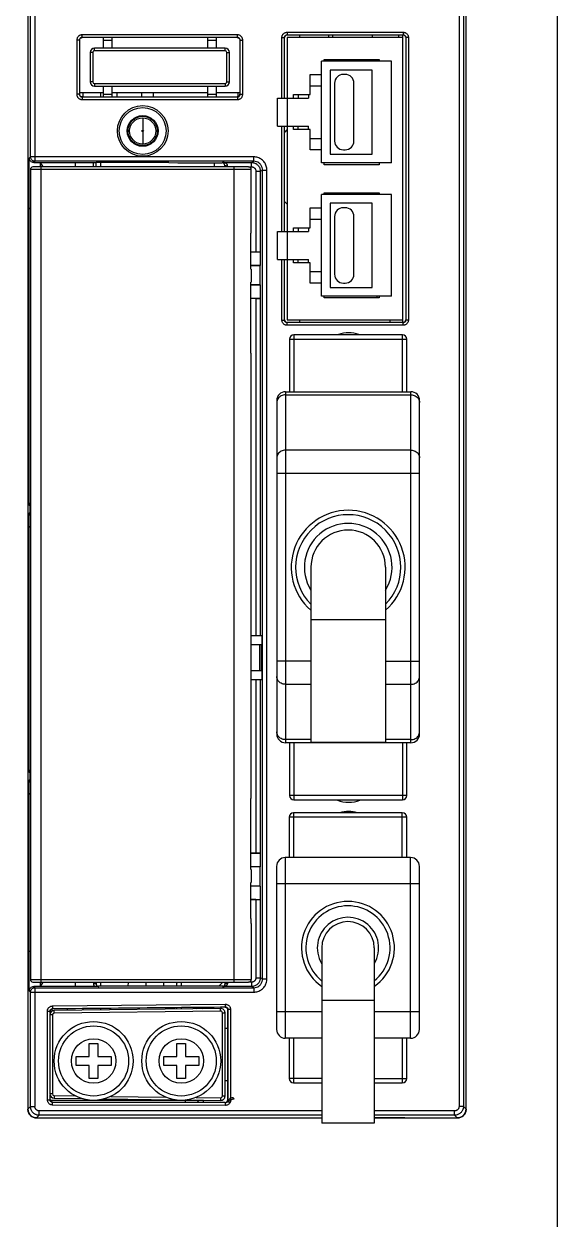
# Model space of a CAD drawing. Header units: millimetres. Extents: x -300 to 4128, y -106 to 2458.
# Drawn here: x 3400.3 to 3461.1, y 1554.5 to 1690.8 of the extents above; entities that cross this region are included whole.
import ezdxf

# ---------------------------------------------------------------- set-up
doc = ezdxf.new("R2010")
doc.units = ezdxf.units.MM

msp = doc.modelspace()

# ---------------------------------------------------------------- linework, layer by layer
at = {"color": 7, "linetype": 'Continuous'}
for p, q in [((3400.743, 1725.922), (3400.743, 1567.027)), ((3450.743, 1567.027), (3450.743, 1725.922)), ((3400.781, 1684.527), (3400.781, 1693.527)), ((3401.048, 1675.667), (3401.048, 1692.304)), ((3401.548, 1692.787), (3401.548, 1675.167)), ((3449.937, 1692.787), (3449.937, 1567.332)), ((3450.437, 1692.304), (3450.437, 1567.332)), ((3424.658, 1689.593), (3406.927, 1689.593)), ((3406.927, 1689.293), (3406.927, 1689.593)), ((3424.658, 1689.293), (3424.658, 1689.593)), ((3430.326, 1689.894), (3430.326, 1689.594)), ((3430.326, 1689.894), (3443.559, 1689.894)), ((3430.326, 1689.594), (3443.559, 1689.594)), ((3431.743, 1689.594), (3431.743, 1689.277)), ((3435.043, 1689.594), (3435.043, 1689.277)), ((3435.543, 1689.277), (3435.543, 1689.594)), ((3440.043, 1689.594), (3440.043, 1689.277)), ((3443.043, 1689.594), (3443.043, 1689.277)), ((3443.543, 1656.777), (3443.543, 1689.594)), ((3443.559, 1689.894), (3443.559, 1689.594)), ((3406.327, 1688.993), (3406.327, 1682.811)), ((3406.627, 1688.993), (3406.327, 1688.993)), ((3406.627, 1688.993), (3406.627, 1682.811)), ((3406.627, 1688.993), (3406.643, 1688.977)), ((3424.658, 1689.293), (3406.927, 1689.293)), ((3406.927, 1689.293), (3406.942, 1689.277)), ((3423.243, 1688.077), (3408.343, 1688.077)), ((3408.343, 1687.777), (3408.343, 1688.077)), ((3409.343, 1689.277), (3409.343, 1688.077)), ((3409.343, 1688.977), (3410.343, 1688.977)), ((3410.343, 1689.277), (3410.343, 1688.077)), ((3421.243, 1689.277), (3421.243, 1688.077)), ((3421.243, 1688.977), (3422.243, 1688.977)), ((3422.243, 1689.277), (3422.243, 1688.077)), ((3423.243, 1687.777), (3423.243, 1688.077)), ((3424.643, 1689.277), (3424.658, 1689.293)), ((3424.943, 1688.977), (3424.958, 1688.993)), ((3424.958, 1682.811), (3424.958, 1688.993)), ((3424.958, 1688.993), (3425.258, 1688.993)), ((3425.258, 1682.811), (3425.258, 1688.993)), ((3429.726, 1682.377), (3429.726, 1689.294)), ((3429.726, 1689.294), (3430.026, 1689.294)), ((3430.026, 1682.377), (3430.026, 1689.294)), ((3430.343, 1689.277), (3430.343, 1682.377)), ((3443.543, 1689.277), (3430.343, 1689.277)), ((3443.859, 1689.294), (3443.859, 1657.06)), ((3444.159, 1689.294), (3443.859, 1689.294)), ((3444.159, 1689.294), (3444.159, 1657.06)), ((3408.143, 1687.577), (3407.843, 1687.577)), ((3407.843, 1687.577), (3407.843, 1684.227)), ((3408.143, 1687.577), (3408.143, 1684.227)), ((3423.243, 1687.777), (3408.343, 1687.777)), ((3423.443, 1687.577), (3423.743, 1687.577)), ((3423.443, 1684.227), (3423.443, 1687.577)), ((3423.743, 1684.227), (3423.743, 1687.577)), ((3434.543, 1686.577), (3434.543, 1686.777)), ((3434.543, 1686.777), (3440.843, 1686.777)), ((3440.543, 1686.777), (3440.543, 1686.577)), ((3440.843, 1686.777), (3440.843, 1686.577)), ((3442.243, 1686.577), (3434.243, 1686.577)), ((3434.243, 1674.977), (3434.243, 1686.577)), ((3440.043, 1685.577), (3435.243, 1685.577)), ((3435.243, 1685.577), (3435.243, 1675.977)), ((3440.043, 1675.977), (3440.043, 1685.577)), ((3442.243, 1674.977), (3442.243, 1686.577)), ((3400.743, 1684.527), (3400.781, 1684.527)), ((3408.143, 1684.227), (3407.843, 1684.227)), ((3408.343, 1684.027), (3423.243, 1684.027)), ((3408.343, 1684.027), (3408.343, 1683.727)), ((3423.243, 1684.027), (3423.243, 1683.727)), ((3423.443, 1684.227), (3423.743, 1684.227)), ((3432.943, 1685.077), (3434.243, 1685.077)), ((3432.943, 1682.777), (3432.943, 1685.077)), ((3435.743, 1684.077), (3435.743, 1677.477)), ((3436.943, 1685.077), (3436.743, 1685.077)), ((3437.943, 1677.477), (3437.943, 1684.077)), ((3406.627, 1682.811), (3406.327, 1682.811)), ((3406.627, 1682.811), (3406.643, 1682.827)), ((3406.643, 1683.027), (3409.343, 1683.027)), ((3407.043, 1682.527), (3407.043, 1683.027)), ((3408.343, 1683.727), (3423.243, 1683.727)), ((3409.043, 1683.027), (3409.043, 1682.527)), ((3409.343, 1683.727), (3409.343, 1682.527)), ((3409.343, 1682.827), (3410.343, 1682.827)), ((3410.343, 1683.727), (3410.343, 1682.527)), ((3410.343, 1683.027), (3421.243, 1683.027)), ((3410.943, 1682.527), (3410.943, 1683.027)), ((3413.743, 1682.527), (3413.743, 1683.027)), ((3415.043, 1683.027), (3415.043, 1682.527)), ((3421.243, 1683.727), (3421.243, 1682.527)), ((3421.243, 1682.827), (3422.243, 1682.827)), ((3422.243, 1683.727), (3422.243, 1682.527)), ((3422.243, 1683.027), (3424.943, 1683.027)), ((3424.743, 1682.527), (3424.743, 1683.027)), ((3424.958, 1682.811), (3424.943, 1682.827)), ((3424.958, 1682.811), (3425.258, 1682.811)), ((3431.043, 1682.777), (3432.943, 1682.777)), ((3431.043, 1682.377), (3431.043, 1682.777)), ((3431.572, 1682.777), (3431.572, 1682.377)), ((3432.772, 1682.777), (3432.772, 1682.377)), ((3432.943, 1683.777), (3434.243, 1683.777)), ((3406.927, 1682.511), (3406.942, 1682.527)), ((3406.927, 1682.511), (3424.658, 1682.511)), ((3406.927, 1682.511), (3406.927, 1682.211)), ((3406.927, 1682.211), (3424.658, 1682.211)), ((3424.658, 1682.511), (3424.643, 1682.527)), ((3424.658, 1682.511), (3424.658, 1682.211)), ((3429.243, 1682.377), (3432.772, 1682.377)), ((3429.243, 1679.177), (3429.243, 1682.377)), ((3430.366, 1679.177), (3430.366, 1682.377)), ((3413.843, 1680.127), (3413.843, 1678.727)), ((3413.843, 1678.527), (3413.843, 1677.127)), ((3429.243, 1679.177), (3432.772, 1679.177)), ((3429.726, 1667.177), (3429.726, 1679.177)), ((3430.026, 1667.177), (3430.026, 1679.177)), ((3430.343, 1679.177), (3430.343, 1667.177)), ((3431.043, 1678.777), (3431.043, 1679.177)), ((3432.943, 1678.777), (3431.043, 1678.777)), ((3431.572, 1678.777), (3431.572, 1679.177)), ((3432.772, 1678.777), (3432.772, 1679.177)), ((3432.943, 1676.477), (3432.943, 1678.777)), ((3432.943, 1677.777), (3434.243, 1677.777)), ((3434.243, 1676.477), (3432.943, 1676.477)), ((3435.243, 1675.977), (3440.043, 1675.977)), ((3436.743, 1676.477), (3436.943, 1676.477)), ((3401.048, 1675.667), (3400.908, 1675.527)), ((3400.908, 1669.693), (3400.908, 1675.527)), ((3426.522, 1675.667), (3401.048, 1675.667)), ((3425.928, 1674.527), (3401.328, 1674.527)), ((3401.548, 1675.167), (3401.408, 1675.027)), ((3401.408, 1675.027), (3408.237, 1675.027)), ((3426.522, 1675.167), (3401.548, 1675.167)), ((3402.143, 1675.027), (3402.143, 1674.527)), ((3402.143, 1675.027), (3402.455, 1674.527)), ((3402.228, 1674.527), (3402.228, 1581.527)), ((3406.143, 1675.027), (3406.143, 1674.527)), ((3408.237, 1674.527), (3408.237, 1675.027)), ((3416.843, 1675.023), (3408.52, 1675.023)), ((3408.539, 1675.023), (3408.537, 1675.022)), ((3408.537, 1674.527), (3408.537, 1675.022)), ((3409.043, 1675.023), (3409.043, 1674.527)), ((3416.843, 1675.023), (3417.843, 1674.989)), ((3417.843, 1674.989), (3422.904, 1674.989)), ((3422.043, 1674.527), (3422.043, 1674.989)), ((3422.904, 1674.989), (3422.951, 1675.036)), ((3422.951, 1675.036), (3426.261, 1675.036)), ((3423.204, 1674.689), (3423.238, 1674.722)), ((3423.204, 1674.527), (3423.204, 1674.689)), ((3424.228, 1674.527), (3424.228, 1581.527)), ((3425.928, 1674.536), (3426.26, 1674.536)), ((3426.26, 1674.536), (3426.26, 1675.036)), ((3426.261, 1675.036), (3426.522, 1675.167)), ((3426.522, 1675.167), (3426.522, 1675.667)), ((3442.243, 1674.977), (3434.243, 1674.977)), ((3434.543, 1674.777), (3434.543, 1674.977)), ((3440.843, 1674.777), (3434.543, 1674.777)), ((3440.843, 1674.977), (3440.843, 1674.777)), ((3401.028, 1674.227), (3401.028, 1581.827)), ((3426.228, 1674.227), (3401.028, 1674.227)), ((3426.228, 1667.547), (3426.228, 1674.227)), ((3426.76, 1674.036), (3427.259, 1674.036)), ((3426.76, 1674.036), (3426.76, 1664.819)), ((3427.259, 1674.036), (3427.522, 1674.167)), ((3427.259, 1674.036), (3427.259, 1664.811)), ((3427.522, 1581.887), (3427.522, 1674.167)), ((3427.522, 1674.167), (3428.022, 1674.167)), ((3428.022, 1581.887), (3428.022, 1674.167)), ((3434.243, 1659.777), (3434.243, 1671.377)), ((3442.243, 1671.377), (3434.243, 1671.377)), ((3434.543, 1671.577), (3440.843, 1671.577)), ((3434.543, 1671.377), (3434.543, 1671.577)), ((3435.243, 1670.377), (3435.243, 1660.777)), ((3440.043, 1670.377), (3435.243, 1670.377)), ((3440.043, 1660.777), (3440.043, 1670.377)), ((3440.843, 1671.577), (3440.843, 1671.377)), ((3442.243, 1659.777), (3442.243, 1671.377)), ((3401.028, 1669.812), (3400.907, 1669.691)), ((3400.907, 1635.929), (3400.907, 1669.691)), ((3432.943, 1667.577), (3432.943, 1669.877)), ((3432.943, 1669.877), (3434.243, 1669.877)), ((3436.943, 1669.877), (3436.743, 1669.877)), ((3432.943, 1668.577), (3434.243, 1668.577)), ((3435.743, 1668.877), (3435.743, 1662.277)), ((3437.943, 1662.277), (3437.943, 1668.877)), ((3426.196, 1662.877), (3426.196, 1666.948)), ((3426.201, 1666.935), (3426.196, 1666.948)), ((3426.201, 1662.877), (3426.201, 1666.936)), ((3429.243, 1663.977), (3429.243, 1667.177)), ((3429.243, 1667.177), (3432.772, 1667.177)), ((3430.366, 1663.977), (3430.366, 1667.177)), ((3431.043, 1667.177), (3431.043, 1667.577)), ((3431.043, 1667.577), (3432.943, 1667.577)), ((3431.572, 1667.577), (3431.572, 1667.177)), ((3432.772, 1667.577), (3432.772, 1667.177)), ((3426.76, 1664.819), (3426.201, 1664.819)), ((3427.298, 1664.792), (3426.201, 1664.792)), ((3427.259, 1664.811), (3427.298, 1664.792)), ((3427.298, 1663.297), (3427.298, 1664.792)), ((3429.243, 1663.977), (3432.772, 1663.977)), ((3429.726, 1657.06), (3429.726, 1663.977)), ((3430.026, 1657.06), (3430.026, 1663.977)), ((3430.343, 1663.977), (3430.343, 1657.077)), ((3431.043, 1663.577), (3431.043, 1663.977)), ((3432.943, 1663.577), (3431.043, 1663.577)), ((3431.572, 1663.577), (3431.572, 1663.977)), ((3432.772, 1663.577), (3432.772, 1663.977)), ((3432.943, 1661.277), (3432.943, 1663.577)), ((3426.196, 1662.877), (3426.228, 1662.877)), ((3426.201, 1663.297), (3427.298, 1663.297)), ((3427.243, 1663.269), (3426.201, 1663.269)), ((3426.228, 1662.877), (3426.228, 1661.377)), ((3427.243, 1663.269), (3427.298, 1663.297)), ((3427.243, 1661.069), (3427.243, 1663.269)), ((3432.943, 1662.577), (3434.243, 1662.577)), ((3426.196, 1653.306), (3426.196, 1661.377)), ((3426.196, 1661.377), (3426.228, 1661.377)), ((3426.201, 1653.318), (3426.201, 1661.377)), ((3427.243, 1661.069), (3426.201, 1661.069)), ((3427.298, 1661.042), (3426.201, 1661.042)), ((3427.243, 1661.069), (3427.298, 1661.042)), ((3427.298, 1659.547), (3427.298, 1661.042)), ((3434.243, 1661.277), (3432.943, 1661.277)), ((3436.743, 1661.277), (3436.943, 1661.277)), ((3426.201, 1659.547), (3427.298, 1659.547)), ((3426.76, 1659.519), (3426.201, 1659.519)), ((3426.76, 1659.519), (3426.76, 1621.027)), ((3427.259, 1659.528), (3427.298, 1659.547)), ((3427.259, 1659.528), (3427.259, 1621.027)), ((3442.243, 1659.777), (3434.243, 1659.777)), ((3434.543, 1659.577), (3434.543, 1659.777)), ((3440.843, 1659.577), (3434.543, 1659.577)), ((3435.243, 1660.777), (3440.043, 1660.777)), ((3440.543, 1659.777), (3440.543, 1659.577)), ((3440.843, 1659.777), (3440.843, 1659.577)), ((3429.726, 1657.06), (3430.026, 1657.06)), ((3430.326, 1656.46), (3430.326, 1656.76)), ((3443.559, 1656.76), (3430.326, 1656.76)), ((3430.343, 1657.077), (3443.543, 1657.077)), ((3431.743, 1657.077), (3431.743, 1656.76)), ((3442.043, 1657.077), (3442.043, 1656.76)), ((3443.559, 1656.46), (3443.559, 1656.76)), ((3444.159, 1657.06), (3443.859, 1657.06)), ((3443.559, 1656.46), (3430.326, 1656.46)), ((3431.093, 1655.377), (3431.093, 1648.877)), ((3443.493, 1655.377), (3431.093, 1655.377)), ((3443.493, 1648.877), (3443.493, 1655.377)), ((3430.593, 1654.877), (3430.593, 1648.877)), ((3430.593, 1654.877), (3443.993, 1654.877)), ((3443.993, 1648.877), (3443.993, 1654.877)), ((3426.196, 1653.306), (3426.201, 1653.319)), ((3426.228, 1603.047), (3426.228, 1652.706)), ((3430.143, 1648.877), (3430.143, 1608.827)), ((3430.143, 1648.877), (3444.443, 1648.877)), ((3430.143, 1648.519), (3444.443, 1648.519)), ((3444.443, 1608.827), (3444.443, 1648.877)), ((3429.143, 1647.877), (3429.143, 1609.827)), ((3445.443, 1609.827), (3445.443, 1647.877)), ((3444.443, 1642.201), (3430.143, 1642.201)), ((3445.443, 1639.559), (3429.143, 1639.559)), ((3400.907, 1635.929), (3400.97, 1635.866)), ((3400.97, 1635.088), (3400.908, 1635.027)), ((3400.908, 1633.393), (3400.908, 1635.027)), ((3400.97, 1635.866), (3400.97, 1635.088)), ((3401.028, 1633.512), (3400.907, 1633.391)), ((3400.907, 1605.479), (3400.907, 1633.391)), ((3433.043, 1628.852), (3433.043, 1608.852)), ((3441.543, 1628.852), (3441.543, 1608.852)), ((3441.543, 1622.852), (3433.043, 1622.852)), ((3427.452, 1621.027), (3426.228, 1621.027)), ((3426.228, 1620.027), (3427.452, 1620.027)), ((3427.182, 1620.027), (3427.182, 1617.027)), ((3427.382, 1617.027), (3427.382, 1620.027)), ((3427.452, 1621.027), (3427.452, 1620.027)), ((3433.043, 1618.145), (3429.143, 1618.145)), ((3441.543, 1618.145), (3445.443, 1618.145)), ((3427.452, 1617.027), (3426.228, 1617.027)), ((3427.452, 1616.027), (3426.228, 1616.027)), ((3426.76, 1616.027), (3426.76, 1596.239)), ((3427.259, 1616.027), (3427.259, 1596.231)), ((3427.452, 1617.027), (3427.452, 1616.027)), ((3430.143, 1615.503), (3433.043, 1615.503)), ((3441.543, 1615.503), (3444.443, 1615.503)), ((3433.043, 1609.185), (3430.143, 1609.185)), ((3444.443, 1609.185), (3441.543, 1609.185)), ((3444.443, 1608.827), (3430.143, 1608.827)), ((3430.593, 1608.827), (3430.593, 1602.827)), ((3431.093, 1608.827), (3431.093, 1602.327)), ((3441.543, 1608.852), (3433.043, 1608.852)), ((3443.493, 1608.827), (3443.493, 1602.327)), ((3443.993, 1602.827), (3443.993, 1608.827)), ((3400.743, 1607.527), (3400.781, 1607.527)), ((3400.781, 1598.527), (3400.781, 1607.527)), ((3400.907, 1605.479), (3400.97, 1605.416)), ((3400.97, 1605.416), (3400.97, 1604.638)), ((3400.97, 1604.638), (3400.908, 1604.577)), ((3400.908, 1602.943), (3400.908, 1604.577)), ((3401.028, 1603.062), (3400.907, 1602.941)), ((3400.907, 1585.027), (3400.907, 1602.941)), ((3426.201, 1602.435), (3426.196, 1602.448)), ((3426.196, 1594.377), (3426.196, 1602.448)), ((3426.201, 1594.377), (3426.201, 1602.436)), ((3443.993, 1602.827), (3430.593, 1602.827)), ((3431.093, 1602.327), (3443.493, 1602.327)), ((3443.468, 1600.827), (3431.068, 1600.827)), ((3431.068, 1600.827), (3431.068, 1595.727)), ((3443.468, 1595.727), (3443.468, 1600.827)), ((3443.968, 1600.327), (3430.568, 1600.327)), ((3430.568, 1600.327), (3430.568, 1595.727)), ((3443.968, 1595.727), (3443.968, 1600.327)), ((3400.743, 1598.527), (3400.781, 1598.527)), ((3426.76, 1596.239), (3426.201, 1596.239)), ((3427.298, 1596.212), (3426.201, 1596.212)), ((3427.259, 1596.231), (3427.298, 1596.212)), ((3427.298, 1594.717), (3427.298, 1596.212)), ((3430.118, 1595.727), (3430.118, 1575.127)), ((3444.418, 1595.727), (3430.118, 1595.727)), ((3444.418, 1575.127), (3444.418, 1595.727)), ((3426.196, 1594.377), (3426.228, 1594.377)), ((3426.201, 1594.717), (3427.298, 1594.717)), ((3427.243, 1594.689), (3426.201, 1594.689)), ((3426.228, 1594.377), (3426.228, 1592.877)), ((3427.243, 1594.689), (3427.298, 1594.717)), ((3427.243, 1592.489), (3427.243, 1594.689)), ((3429.118, 1594.727), (3429.118, 1576.127)), ((3445.418, 1576.127), (3445.418, 1594.727)), ((3426.196, 1592.877), (3426.228, 1592.877)), ((3426.196, 1588.806), (3426.196, 1592.877)), ((3426.201, 1588.818), (3426.201, 1592.877)), ((3445.418, 1592.727), (3429.118, 1592.727)), ((3427.243, 1592.489), (3426.201, 1592.489)), ((3427.298, 1592.462), (3426.201, 1592.462)), ((3427.243, 1592.489), (3427.298, 1592.462)), ((3427.298, 1590.967), (3427.298, 1592.462)), ((3426.201, 1590.967), (3427.298, 1590.967)), ((3426.76, 1590.939), (3426.201, 1590.939)), ((3426.76, 1590.939), (3426.76, 1582.018)), ((3427.259, 1590.948), (3427.298, 1590.967)), ((3427.259, 1590.948), (3427.259, 1582.018)), ((3426.196, 1588.806), (3426.201, 1588.819)), ((3426.228, 1588.206), (3426.228, 1581.827)), ((3401.028, 1585.027), (3400.907, 1585.027)), ((3400.908, 1580.527), (3400.908, 1585.027)), ((3434.268, 1585.427), (3434.268, 1565.427)), ((3440.268, 1585.427), (3440.268, 1565.427)), ((3401.028, 1581.827), (3426.228, 1581.827)), ((3426.76, 1582.018), (3427.259, 1582.018)), ((3427.522, 1581.887), (3427.259, 1582.018)), ((3427.522, 1581.887), (3428.022, 1581.887)), ((3400.908, 1580.527), (3401.048, 1580.387)), ((3401.048, 1567.332), (3401.048, 1580.387)), ((3401.048, 1580.387), (3426.522, 1580.387)), ((3401.328, 1581.527), (3425.928, 1581.527)), ((3408.321, 1581.027), (3401.408, 1581.027)), ((3401.408, 1581.027), (3401.548, 1580.887)), ((3401.548, 1580.887), (3401.548, 1567.332)), ((3401.548, 1580.887), (3426.522, 1580.887)), ((3402.455, 1581.527), (3402.143, 1581.027)), ((3402.143, 1581.527), (3402.143, 1581.027)), ((3406.143, 1581.527), (3406.143, 1581.027)), ((3408.237, 1581.527), (3408.237, 1581.332)), ((3408.537, 1581.332), (3408.237, 1581.332)), ((3408.537, 1581.527), (3408.537, 1581.332)), ((3422.981, 1581.065), (3408.804, 1581.065)), ((3408.838, 1581.032), (3408.804, 1581.065)), ((3409.043, 1581.527), (3409.043, 1581.065)), ((3412.155, 1581.065), (3412.262, 1581.527)), ((3414.243, 1581.065), (3414.243, 1581.527)), ((3416.243, 1581.065), (3416.243, 1581.527)), ((3417.743, 1581.065), (3417.743, 1581.527)), ((3418.243, 1581.527), (3418.243, 1581.065)), ((3422.531, 1581.065), (3422.993, 1581.527)), ((3422.934, 1581.018), (3422.981, 1581.065)), ((3426.26, 1581.018), (3422.934, 1581.018)), ((3426.26, 1581.518), (3425.928, 1581.518)), ((3426.26, 1581.518), (3426.26, 1581.018)), ((3426.522, 1580.887), (3426.26, 1581.018)), ((3426.522, 1580.887), (3426.522, 1580.387)), ((3403.565, 1578.801), (3423.27, 1578.996)), ((3423.27, 1578.996), (3423.273, 1578.696)), ((3440.268, 1579.427), (3434.268, 1579.427)), ((3402.971, 1568.105), (3402.971, 1578.201)), ((3402.971, 1578.201), (3403.271, 1578.201)), ((3403.243, 1577.783), (3403.243, 1568.771)), ((3403.543, 1577.783), (3403.243, 1577.783)), ((3403.271, 1577.927), (3403.271, 1578.201)), ((3403.304, 1578.01), (3403.304, 1578.168)), ((3403.329, 1578.048), (3403.33, 1578.17)), ((3403.543, 1577.783), (3403.543, 1568.771)), ((3403.565, 1578.801), (3403.568, 1578.501)), ((3403.568, 1578.501), (3423.273, 1578.696)), ((3422.736, 1578.521), (3403.736, 1578.283)), ((3403.74, 1577.983), (3403.736, 1578.283)), ((3422.74, 1578.221), (3403.74, 1577.983)), ((3405.243, 1578.484), (3405.243, 1578.302)), ((3407.043, 1578.324), (3407.043, 1578.502)), ((3409.043, 1578.521), (3409.043, 1578.349)), ((3417.743, 1578.458), (3417.743, 1578.606)), ((3418.243, 1578.611), (3418.243, 1578.464)), ((3419.951, 1578.486), (3420.094, 1578.629)), ((3420.667, 1578.495), (3420.808, 1578.636)), ((3422.74, 1578.221), (3422.736, 1578.521)), ((3422.943, 1568.533), (3422.943, 1578.021)), ((3422.943, 1578.021), (3423.243, 1578.021)), ((3423.243, 1568.533), (3423.243, 1578.021)), ((3423.543, 1578.362), (3423.576, 1578.396)), ((3423.543, 1568.077), (3423.543, 1578.351)), ((3423.576, 1578.396), (3423.576, 1568.056)), ((3423.876, 1578.396), (3423.576, 1578.396)), ((3423.876, 1578.396), (3423.876, 1568.056)), ((3434.268, 1578.127), (3429.118, 1578.127)), ((3445.418, 1578.127), (3440.268, 1578.127)), ((3423.243, 1576.277), (3423.543, 1576.277)), ((3434.268, 1575.127), (3430.118, 1575.127)), ((3430.568, 1575.127), (3430.568, 1570.527)), ((3431.068, 1575.127), (3431.068, 1570.027)), ((3444.418, 1575.127), (3440.268, 1575.127)), ((3443.468, 1575.127), (3443.468, 1570.027)), ((3443.968, 1570.527), (3443.968, 1575.127)), ((3407.743, 1574.527), (3408.743, 1574.527)), ((3407.743, 1573.027), (3407.743, 1574.527)), ((3408.743, 1574.527), (3408.743, 1573.027)), ((3417.743, 1574.527), (3418.743, 1574.527)), ((3417.743, 1573.027), (3417.743, 1574.527)), ((3418.743, 1574.527), (3418.743, 1573.027)), ((3406.243, 1573.027), (3407.743, 1573.027)), ((3406.243, 1572.027), (3406.243, 1573.027)), ((3408.743, 1573.027), (3410.243, 1573.027)), ((3410.243, 1573.027), (3410.243, 1572.027)), ((3416.243, 1573.027), (3417.743, 1573.027)), ((3416.243, 1572.027), (3416.243, 1573.027)), ((3418.743, 1573.027), (3420.243, 1573.027)), ((3420.243, 1573.027), (3420.243, 1572.027)), ((3407.743, 1572.027), (3406.243, 1572.027)), ((3407.743, 1570.527), (3407.743, 1572.027)), ((3410.243, 1572.027), (3408.743, 1572.027)), ((3408.743, 1572.027), (3408.743, 1570.527)), ((3417.743, 1572.027), (3416.243, 1572.027)), ((3417.743, 1570.527), (3417.743, 1572.027)), ((3420.243, 1572.027), (3418.743, 1572.027)), ((3418.743, 1572.027), (3418.743, 1570.527)), ((3408.743, 1570.527), (3407.743, 1570.527)), ((3418.743, 1570.527), (3417.743, 1570.527)), ((3423.543, 1570.277), (3423.243, 1570.277)), ((3434.268, 1570.527), (3430.568, 1570.527)), ((3431.068, 1570.027), (3434.268, 1570.027)), ((3440.268, 1570.527), (3443.968, 1570.527)), ((3440.268, 1570.027), (3443.468, 1570.027)), ((3402.971, 1568.105), (3403.271, 1568.105)), ((3403.543, 1568.771), (3403.243, 1568.771)), ((3403.271, 1568.105), (3403.271, 1568.627)), ((3403.304, 1568.138), (3403.304, 1568.544)), ((3403.305, 1568.138), (3403.306, 1568.542)), ((3403.74, 1568.571), (3403.736, 1568.271)), ((3403.736, 1568.271), (3406.947, 1568.231)), ((3403.74, 1568.571), (3406.178, 1568.54)), ((3409.438, 1568.2), (3417.515, 1568.099)), ((3409.543, 1568.198), (3409.543, 1568.127)), ((3409.543, 1568.127), (3414.743, 1568.127)), ((3410.202, 1568.49), (3416.445, 1568.412)), ((3410.364, 1568.027), (3410.474, 1568.127)), ((3413.711, 1568.146), (3413.711, 1568.027)), ((3413.743, 1568.146), (3413.743, 1568.027)), ((3417.155, 1568.103), (3417.183, 1568.073)), ((3418.859, 1568.082), (3422.736, 1568.033)), ((3419.949, 1568.368), (3422.74, 1568.333)), ((3422.74, 1568.333), (3422.736, 1568.033)), ((3422.943, 1568.533), (3423.243, 1568.533)), ((3423.576, 1568.056), (3423.543, 1568.089)), ((3424.28, 1568.227), (3424.147, 1568.36)), ((3401.048, 1567.332), (3400.743, 1567.027)), ((3401.048, 1567.332), (3401.548, 1567.332)), ((3434.268, 1566.833), (3402.048, 1566.833)), ((3402.048, 1566.333), (3402.048, 1566.833)), ((3420.743, 1568.027), (3403.334, 1568.027)), ((3403.569, 1567.505), (3403.57, 1567.805)), ((3423.274, 1567.456), (3403.569, 1567.505)), ((3403.603, 1567.838), (3403.57, 1567.805)), ((3423.275, 1567.756), (3403.57, 1567.805)), ((3423.242, 1567.783), (3403.603, 1567.838)), ((3418.743, 1567.796), (3418.743, 1568.027)), ((3420.278, 1567.791), (3420.043, 1568.027)), ((3420.45, 1568.027), (3420.45, 1568.062)), ((3420.743, 1568.058), (3420.743, 1567.79)), ((3423.275, 1567.756), (3423.242, 1567.789)), ((3423.274, 1567.456), (3423.275, 1567.756)), ((3423.876, 1568.056), (3423.576, 1568.056)), ((3423.639, 1567.868), (3423.78, 1567.727)), ((3449.437, 1566.833), (3440.268, 1566.833)), ((3449.437, 1566.333), (3449.437, 1566.833)), ((3450.437, 1567.332), (3449.937, 1567.332)), ((3450.437, 1567.332), (3450.743, 1567.027)), ((3402.048, 1566.333), (3401.742, 1566.027)), ((3401.743, 1566.027), (3434.268, 1566.027)), ((3434.268, 1566.333), (3402.048, 1566.333)), ((3440.268, 1565.427), (3434.268, 1565.427)), ((3449.437, 1566.333), (3440.268, 1566.333)), ((3440.268, 1566.065), (3443.743, 1566.065)), ((3440.268, 1566.027), (3449.743, 1566.027)), ((3443.743, 1566.027), (3443.743, 1566.065)), ((3449.437, 1566.333), (3449.743, 1566.027))]:
    msp.add_line(p, q, dxfattribs=at)
msp.add_lwpolyline([(3146.743, 1296.019), (2011.126, 1296.019), (2011.126, 1756.019), (3461.126, 1756.019), (3461.126, 1296.019)])
for centre, radius in [((3413.843, 1678.627), 2.89), ((3413.843, 1678.627), 2.669), ((3413.843, 1678.627), 1.751), ((3413.843, 1678.627), 1.672), ((3413.843, 1678.627), 1.5), ((3413.843, 1678.627), 0.1), ((3408.243, 1572.527), 4.5), ((3408.243, 1572.527), 4), ((3418.243, 1572.527), 4.5), ((3418.243, 1572.527), 4), ((3408.243, 1572.527), 2.537), ((3418.243, 1572.527), 2.537)]:
    msp.add_circle(centre, radius, dxfattribs=at)
for centre, radius, start, end in [((3408.343, 1687.577), 0.5, 90, 180), ((3423.243, 1687.577), 0.5, 0, 90), ((3408.343, 1687.577), 0.2, 90, 180), ((3423.243, 1687.577), 0.2, 0, 90), ((3408.343, 1684.227), 0.5, 180, 270), ((3408.343, 1684.227), 0.2, 180, 270), ((3423.243, 1684.227), 0.5, 270, 0), ((3423.243, 1684.227), 0.2, 270, 0), ((3436.743, 1684.077), 1, 90, 180), ((3436.943, 1684.077), 1, 0, 90), ((3434.543, 1674.527), 6, 134.823, 138.97307), ((3436.743, 1677.477), 1, 180, 270), ((3436.943, 1677.477), 1, 270, 0), ((3401.328, 1674.227), 0.3, 90, 180), ((3425.928, 1674.227), 0.3, 0, 90), ((3434.543, 1674.527), 6, 221.02693, 225.177), ((3436.743, 1668.877), 1, 90, 180), ((3436.943, 1668.877), 1, 0, 90), ((3436.743, 1662.277), 1, 180, 270), ((3436.943, 1662.277), 1, 270, 0), ((3431.093, 1654.877), 0.5, 90, 180), ((3437.343, 1652.299), 3.317, 69.31391, 110.69797), ((3443.493, 1654.877), 0.5, 0, 90), ((3430.143, 1647.877), 1, 90, 180), ((3444.443, 1647.877), 1, 0, 90), ((3437.293, 1628.852), 6.5, 311.03496, 228.96504), ((3437.293, 1628.852), 6, 315.2713, 224.72879), ((3437.293, 1628.852), 5, 328.70037, 211.29963), ((3437.293, 1628.852), 4.25, 0, 180), ((3430.143, 1609.827), 1, 180, 270), ((3444.443, 1609.827), 1, 270, 0), ((3431.093, 1602.827), 0.5, 180, 270), ((3437.343, 1605.352), 3.317, 247.10304, 292.90247), ((3443.493, 1602.827), 0.5, 270, 0), ((3431.068, 1600.327), 0.5, 90, 180), ((3437.343, 1597.677), 3.317, 72.26015, 107.76051), ((3443.468, 1600.327), 0.5, 0, 90), ((3430.118, 1594.727), 1, 90, 180), ((3444.418, 1594.727), 1, 0, 90), ((3437.268, 1585.427), 5.3, 304.6163, 235.37235), ((3437.268, 1585.427), 4.8, 308.77013, 231.25459), ((3437.268, 1585.427), 3.5, 329.56273, 210.43727), ((3437.268, 1585.427), 3, 0, 180), ((3401.328, 1581.827), 0.3, 180, 270), ((3425.928, 1581.827), 0.3, 270, 0), ((3403.743, 1577.783), 0.5, 90.71616, 180), ((3403.743, 1577.783), 0.2, 90.71616, 180), ((3422.743, 1578.021), 0.5, 0, 90.71616), ((3422.743, 1578.021), 0.2, 0, 90.71616), ((3430.118, 1576.127), 1, 180, 270), ((3444.418, 1576.127), 1, 270, 0), ((3431.068, 1570.527), 0.5, 180, 270), ((3443.468, 1570.527), 0.5, 270, 0), ((3403.743, 1568.771), 0.5, 180, 269.28384), ((3403.743, 1568.771), 0.2, 180, 269.28384), ((3409.543, 1568.627), 0.5, 246.36286, 270), ((3422.743, 1568.533), 0.5, 269.28384, 0), ((3422.743, 1568.533), 0.2, 269.28384, 0), ((3401.743, 1567.027), 1, 180, 270), ((3449.743, 1567.027), 1, 270, 0)]:
    msp.add_arc(centre, radius, start, end, dxfattribs=at)
for points, start_tangent, end_tangent in [([(3406.927, 1689.593), (3406.854, 1689.588), (3406.774, 1689.573), (3406.69, 1689.544), (3406.602, 1689.497), (3406.517, 1689.431), (3406.44, 1689.343), (3406.379, 1689.238), (3406.34, 1689.119), (3406.327, 1688.993)], (-1, -0.0000107), (0.0000666, -1)), ([(3425.258, 1688.993), (3425.254, 1689.067), (3425.238, 1689.148), (3425.208, 1689.234), (3425.16, 1689.322), (3425.092, 1689.408), (3425.004, 1689.483), (3424.899, 1689.543), (3424.781, 1689.58), (3424.658, 1689.593)], (0.0000002, 1), (-1, 0.0000404)), ([(3429.726, 1689.294), (3429.732, 1689.38), (3429.753, 1689.47), (3429.791, 1689.565), (3429.852, 1689.662), (3429.94, 1689.753), (3430.052, 1689.827), (3430.184, 1689.876), (3430.326, 1689.894)], (-0.0000119, 1), (1, 0.0000489)), ([(3430.026, 1689.294), (3430.029, 1689.337), (3430.039, 1689.382), (3430.058, 1689.429), (3430.089, 1689.478), (3430.133, 1689.523), (3430.189, 1689.561), (3430.255, 1689.585), (3430.326, 1689.594)], (-0.000084, 1), (1, -0.0000441)), ([(3430.193, 1689.537), (3430.083, 1689.427), (3430.043, 1689.277)], (-0.8670692, -0.4981878), (0, -1)), ([(3430.343, 1689.577), (3430.193, 1689.537)], (-1, 0), (-0.8670692, -0.4981878)), ([(3443.788, 1689.464), (3443.683, 1689.551), (3443.548, 1689.583)], (-0.6037868, 0.7971459), (-0.9999993, -0.0012218)), ([(3443.559, 1689.894), (3443.645, 1689.887), (3443.736, 1689.867), (3443.831, 1689.829), (3443.928, 1689.767), (3444.018, 1689.68), (3444.093, 1689.567), (3444.142, 1689.436), (3444.159, 1689.294)], (1, 0.0000119), (0.0000489, -1)), ([(3443.559, 1689.594), (3443.602, 1689.59), (3443.647, 1689.58), (3443.695, 1689.561), (3443.743, 1689.53), (3443.789, 1689.487), (3443.826, 1689.431), (3443.851, 1689.365), (3443.859, 1689.294)], (1, 0.000084), (-0.0000441, -1)), ([(3443.843, 1689.343), (3443.788, 1689.464)], (-0.2010586, 0.9795792), (-0.6037868, 0.7971459)), ([(3406.927, 1689.293), (3406.89, 1689.291), (3406.851, 1689.283), (3406.808, 1689.268), (3406.764, 1689.245), (3406.722, 1689.212), (3406.683, 1689.168), (3406.653, 1689.115), (3406.633, 1689.056), (3406.627, 1688.993)], (-1, 0.0002973), (0.0003485, -0.9999999)), ([(3406.643, 1688.977), (3406.683, 1689.127), (3406.792, 1689.237), (3406.942, 1689.277)], (0, 1), (1, 0)), ([(3424.643, 1689.277), (3424.793, 1689.237), (3424.902, 1689.127), (3424.943, 1688.977)], (1, 0), (0, -1)), ([(3424.958, 1688.993), (3424.956, 1689.03), (3424.948, 1689.07), (3424.933, 1689.113), (3424.909, 1689.158), (3424.875, 1689.2), (3424.831, 1689.238), (3424.779, 1689.268), (3424.72, 1689.286), (3424.658, 1689.293)], (0.0003048, 1), (-1, -0.0002789)), ([(3406.327, 1682.811), (3406.331, 1682.738), (3406.346, 1682.659), (3406.375, 1682.574), (3406.422, 1682.487), (3406.489, 1682.401), (3406.576, 1682.324), (3406.682, 1682.263), (3406.801, 1682.225), (3406.927, 1682.211)], (0.0000107, -1), (1, 0.0000666)), ([(3406.627, 1682.811), (3406.629, 1682.775), (3406.636, 1682.735), (3406.651, 1682.693), (3406.674, 1682.649), (3406.708, 1682.606), (3406.751, 1682.568), (3406.804, 1682.537), (3406.864, 1682.518), (3406.927, 1682.511)], (-0.0002973, -1), (0.9999999, 0.0003485)), ([(3406.942, 1682.527), (3406.792, 1682.567), (3406.683, 1682.677), (3406.643, 1682.827)], (-1, 0), (0, 1)), ([(3424.643, 1682.527), (3424.793, 1682.567), (3424.902, 1682.677), (3424.943, 1682.827)], (1, 0), (0, 1)), ([(3424.658, 1682.511), (3424.695, 1682.513), (3424.734, 1682.521), (3424.777, 1682.536), (3424.821, 1682.559), (3424.863, 1682.592), (3424.902, 1682.636), (3424.932, 1682.689), (3424.952, 1682.748), (3424.958, 1682.811)], (1, -0.0002973), (-0.0003485, 0.9999999)), ([(3424.658, 1682.211), (3424.731, 1682.216), (3424.811, 1682.231), (3424.895, 1682.26), (3424.983, 1682.306), (3425.068, 1682.373), (3425.145, 1682.461), (3425.206, 1682.566), (3425.245, 1682.685), (3425.258, 1682.811)], (1, 0.0000107), (-0.0000666, 1)), ([(3401.408, 1675.027), (3401.217, 1675.065), (3401.055, 1675.173), (3400.946, 1675.336), (3400.908, 1675.527)], (-1, 0), (0, 1)), ([(3401.548, 1675.167), (3401.449, 1675.177), (3401.345, 1675.21), (3401.241, 1675.272), (3401.147, 1675.369), (3401.076, 1675.501), (3401.048, 1675.667)], (-1, 0.0003046), (-0.0003046, 1)), ([(3408.237, 1675.027), (3408.359, 1675.027), (3408.458, 1675.025), (3408.52, 1675.023)], (1, 0), (0.9987835, -0.0493103)), ([(3423.204, 1674.689), (3423.164, 1674.839), (3423.054, 1674.948), (3422.904, 1674.989)], (0, 1), (-1, 0)), ([(3423.538, 1674.652), (3423.535, 1674.692), (3423.525, 1674.732), (3423.507, 1674.773), (3423.482, 1674.814), (3423.447, 1674.855), (3423.404, 1674.894), (3423.35, 1674.931), (3423.287, 1674.964), (3423.215, 1674.992), (3423.134, 1675.015), (3423.046, 1675.029), (3422.951, 1675.036)], (0.0066596, 0.9999778), (-0.999917, 0.0128819)), ([(3423.237, 1674.536), (3423.237, 1674.63), (3423.238, 1674.722)], (-0.0000058, 1), (0.0041856, 0.9999912)), ([(3423.238, 1674.722), (3423.28, 1674.688), (3423.389, 1674.662), (3423.538, 1674.652)], (0.0725299, -0.9973662), (0.9999921, -0.0039624)), ([(3423.537, 1674.536), (3423.537, 1674.595), (3423.538, 1674.652)], (-0.0000005, 1), (0.0067008, 0.9999775)), ([(3426.26, 1674.536), (3426.321, 1674.532)], (1, -0.0000012), (0.9925591, -0.121764)), ([(3426.261, 1675.036), (3426.381, 1675.028), (3426.505, 1675.005), (3426.632, 1674.964), (3426.76, 1674.901), (3426.886, 1674.815), (3427.006, 1674.701), (3427.111, 1674.56), (3427.192, 1674.396), (3427.243, 1674.218), (3427.259, 1674.036)], (0.9999997, -0.0007989), (0.0003128, -1)), ([(3426.321, 1674.532), (3426.383, 1674.52), (3426.446, 1674.5), (3426.51, 1674.469), (3426.573, 1674.425), (3426.633, 1674.368), (3426.686, 1674.298), (3426.726, 1674.216), (3426.751, 1674.127), (3426.76, 1674.036)], (0.9925591, -0.121764), (0.0000336, -1)), ([(3428.022, 1674.167), (3427.949, 1674.63), (3427.736, 1675.048), (3427.405, 1675.38), (3426.987, 1675.593), (3426.522, 1675.667)], (-0.0000607, 1), (-1, -0.0000664)), ([(3427.522, 1674.167), (3427.474, 1674.476), (3427.332, 1674.755), (3427.111, 1674.976), (3426.832, 1675.118), (3426.522, 1675.167)], (0.0002865, 1), (-0.9999999, -0.0003208)), ([(3426.196, 1666.948), (3426.219, 1667.24), (3426.228, 1667.547)], (0.1048684, 0.9944861), (0.0001261, 1)), ([(3426.201, 1666.934), (3426.202, 1666.947)], (0.0873967, 0.9961736), (0.085413, 0.9963456)), ([(3426.202, 1666.947), (3426.212, 1667.073), (3426.225, 1667.374), (3426.228, 1667.547)], (0.085413, 0.9963456), (0.000108, 1)), ([(3427.259, 1664.811), (3427.216, 1664.814), (3427.107, 1664.817), (3426.947, 1664.819), (3426.76, 1664.819)], (-0.8944817, 0.4471046), (-1, 0)), ([(3426.76, 1659.519), (3426.947, 1659.52), (3427.107, 1659.522), (3427.216, 1659.525), (3427.259, 1659.528)], (1, 0), (0.8944817, 0.4471046)), ([(3430.326, 1656.46), (3430.24, 1656.467), (3430.149, 1656.487), (3430.054, 1656.525), (3429.957, 1656.587), (3429.867, 1656.674), (3429.792, 1656.787), (3429.743, 1656.918), (3429.726, 1657.06)], (-1, -0.0000119), (-0.0000489, 1)), ([(3430.326, 1656.76), (3430.283, 1656.763), (3430.238, 1656.774), (3430.19, 1656.793), (3430.142, 1656.824), (3430.096, 1656.867), (3430.059, 1656.923), (3430.034, 1656.989), (3430.026, 1657.06)], (-1, -0.000084), (0.0000441, 1)), ([(3430.043, 1657.077), (3430.083, 1656.927)], (0, -1), (0.4981878, -0.8670692)), ([(3430.083, 1656.927), (3430.193, 1656.817), (3430.343, 1656.777)], (0.4981878, -0.8670692), (1, 0)), ([(3443.541, 1656.769), (3443.699, 1656.811), (3443.808, 1656.921), (3443.849, 1657.071)], (1, 0), (0, 1)), ([(3443.859, 1657.06), (3443.856, 1657.017), (3443.846, 1656.972), (3443.827, 1656.925), (3443.796, 1656.876), (3443.752, 1656.831), (3443.696, 1656.793), (3443.63, 1656.769), (3443.559, 1656.76)], (0.000084, -1), (-1, 0.0000441)), ([(3444.159, 1657.06), (3444.153, 1656.974), (3444.133, 1656.884), (3444.094, 1656.789), (3444.033, 1656.692), (3443.945, 1656.601), (3443.833, 1656.527), (3443.701, 1656.478), (3443.559, 1656.46)], (0.0000119, -1), (-1, -0.0000489)), ([(3426.228, 1652.706), (3426.219, 1653.018), (3426.196, 1653.306)], (-0.0000029, 1), (-0.1048733, 0.9944856)), ([(3426.202, 1653.307), (3426.201, 1653.32)], (-0.0854524, 0.9963423), (-0.0874217, 0.9961714)), ([(3426.228, 1652.706), (3426.226, 1652.867), (3426.212, 1653.168), (3426.202, 1653.307)], (0.0000387, 1), (-0.0854524, 0.9963423)), ([(3430.143, 1648.519), (3429.884, 1648.489), (3429.643, 1648.401), (3429.435, 1648.261), (3429.276, 1648.079), (3429.177, 1647.867)], (-1, 0), (-0.2906709, -0.9568231)), ([(3444.443, 1648.519), (3444.701, 1648.489), (3444.943, 1648.401), (3445.15, 1648.261), (3445.309, 1648.079), (3445.408, 1647.867)], (1, 0), (0.2906708, -0.9568231)), ([(3429.177, 1647.867), (3429.143, 1647.639)], (-0.2906709, -0.9568231), (0, -1)), ([(3445.408, 1647.867), (3445.443, 1647.639)], (0.2906708, -0.9568231), (0, -1)), ([(3430.143, 1642.201), (3429.884, 1642.171), (3429.643, 1642.083), (3429.435, 1641.943), (3429.276, 1641.761), (3429.177, 1641.548), (3429.143, 1641.32)], (-1, 0), (0, -1)), ([(3444.443, 1642.201), (3444.701, 1642.171), (3444.943, 1642.083), (3445.15, 1641.943), (3445.309, 1641.761), (3445.408, 1641.548), (3445.443, 1641.32)], (1, 0), (0, -1)), ([(3400.907, 1635.929), (3400.947, 1636.079), (3401.023, 1636.166)], (0, 1), (0.7901736, 0.612883)), ([(3401.022, 1634.791), (3400.949, 1634.877), (3400.908, 1635.027)], (-0.7849729, 0.6195301), (0, 1)), ([(3401.023, 1636.037), (3401.01, 1636.016), (3400.97, 1635.866)], (-0.5690217, -0.8223225), (-0.0003046, -1)), ([(3400.97, 1635.866), (3401.015, 1635.864), (3401.027, 1635.865)], (0.9282475, -0.3719631), (0.9996401, 0.0268277)), ([(3401.028, 1635.089), (3400.994, 1635.089), (3400.97, 1635.088)], (-0.9991369, -0.0415377), (-0.9292574, -0.369433)), ([(3401.023, 1634.917), (3401.01, 1634.938), (3400.97, 1635.088)], (-0.5690216, 0.8223226), (-0.0003046, 1)), ([(3430.143, 1615.503), (3429.884, 1615.533), (3429.643, 1615.621), (3429.435, 1615.761), (3429.276, 1615.943), (3429.177, 1616.156), (3429.143, 1616.384)], (-1, 0), (0, 1)), ([(3444.443, 1615.503), (3444.701, 1615.533), (3444.943, 1615.621), (3445.15, 1615.761), (3445.309, 1615.943), (3445.408, 1616.156), (3445.443, 1616.384)], (1, 0), (0, 1)), ([(3430.143, 1609.185), (3429.884, 1609.215), (3429.643, 1609.303), (3429.435, 1609.442), (3429.276, 1609.625), (3429.177, 1609.837), (3429.143, 1610.065)], (-1, 0), (0, 1)), ([(3444.443, 1609.185), (3444.701, 1609.215), (3444.943, 1609.303), (3445.15, 1609.442), (3445.309, 1609.625), (3445.408, 1609.837)], (1, 0), (0.2906709, 0.9568231)), ([(3445.408, 1609.837), (3445.443, 1610.065)], (0.2906709, 0.9568231), (0, 1)), ([(3400.907, 1605.479), (3400.947, 1605.629), (3401.023, 1605.716)], (0, 1), (0.7901736, 0.612883)), ([(3401.023, 1605.587), (3401.01, 1605.566), (3400.97, 1605.416)], (-0.5690217, -0.8223225), (-0.0003046, -1)), ([(3400.97, 1605.416), (3401.015, 1605.414), (3401.027, 1605.415)], (0.9282475, -0.3719631), (0.9996401, 0.0268277)), ([(3401.022, 1604.341), (3400.949, 1604.427), (3400.908, 1604.577)], (-0.7849729, 0.6195301), (0, 1)), ([(3401.028, 1604.639), (3400.994, 1604.639), (3400.97, 1604.638)], (-0.9991369, -0.0415377), (-0.9292574, -0.369433)), ([(3401.023, 1604.467), (3401.01, 1604.488), (3400.97, 1604.638)], (-0.5690216, 0.8223226), (-0.0003046, 1)), ([(3426.196, 1602.448), (3426.219, 1602.74), (3426.228, 1603.047)], (0.1048684, 0.9944861), (0.0001261, 1)), ([(3426.201, 1602.434), (3426.202, 1602.447)], (0.0873967, 0.9961736), (0.085413, 0.9963456)), ([(3426.202, 1602.447), (3426.212, 1602.573), (3426.225, 1602.874), (3426.228, 1603.047)], (0.085413, 0.9963456), (0.000108, 1)), ([(3427.259, 1596.231), (3427.216, 1596.234), (3427.107, 1596.237), (3426.947, 1596.239), (3426.76, 1596.239)], (-0.8944817, 0.4471046), (-1, 0)), ([(3426.76, 1590.939), (3426.947, 1590.94), (3427.107, 1590.942), (3427.216, 1590.945), (3427.259, 1590.948)], (1, 0), (0.8944817, 0.4471046)), ([(3426.228, 1588.206), (3426.219, 1588.518), (3426.196, 1588.806)], (-0.0000029, 1), (-0.1048733, 0.9944856)), ([(3426.202, 1588.807), (3426.201, 1588.82)], (-0.0854524, 0.9963423), (-0.0874217, 0.9961714)), ([(3426.228, 1588.206), (3426.226, 1588.367), (3426.212, 1588.668), (3426.202, 1588.807)], (0.0000387, 1), (-0.0854524, 0.9963423)), ([(3427.259, 1582.018), (3427.251, 1581.889), (3427.227, 1581.764), (3427.185, 1581.641), (3427.125, 1581.517), (3427.042, 1581.396), (3426.933, 1581.28), (3426.797, 1581.175), (3426.633, 1581.091), (3426.451, 1581.037), (3426.26, 1581.018)], (-0.0003135, -1), (-1, -0.0002872)), ([(3426.76, 1582.018), (3426.755, 1581.953), (3426.743, 1581.891), (3426.723, 1581.829), (3426.692, 1581.768), (3426.651, 1581.707), (3426.597, 1581.649), (3426.528, 1581.597), (3426.447, 1581.555), (3426.355, 1581.528), (3426.26, 1581.518)], (-0.0000186, -1), (-1, 0.0000703)), ([(3426.522, 1580.387), (3426.986, 1580.461), (3427.404, 1580.674), (3427.736, 1581.006), (3427.949, 1581.423), (3428.022, 1581.887)], (1, -0.0001157), (0.0000935, 1)), ([(3426.522, 1580.887), (3426.832, 1580.936), (3427.111, 1581.078), (3427.332, 1581.299), (3427.473, 1581.577), (3427.522, 1581.887)], (0.9999999, -0.0003345), (-0.0002775, 1)), ([(3400.908, 1580.527), (3400.946, 1580.718), (3401.055, 1580.881), (3401.217, 1580.989), (3401.408, 1581.027)], (0, 1), (1, 0)), ([(3401.048, 1580.387), (3401.058, 1580.485), (3401.091, 1580.59), (3401.153, 1580.694), (3401.249, 1580.788), (3401.382, 1580.859), (3401.548, 1580.887)], (0.0003046, 1), (1, 0.0003046)), ([(3408.237, 1581.332), (3408.241, 1581.264), (3408.255, 1581.189), (3408.28, 1581.11)], (0.0000101, -1), (0.371418, -0.9284658)), ([(3408.28, 1581.11), (3408.321, 1581.027)], (0.371418, -0.9284658), (0.5089078, -0.8608211)), ([(3408.503, 1581.028), (3408.321, 1581.027)], (-0.9999728, -0.0073716), (-1, 0.0000003)), ([(3408.838, 1581.032), (3408.675, 1581.03), (3408.503, 1581.028)], (-0.9998474, -0.017468), (-0.9999728, -0.0073716)), ([(3408.537, 1581.332), (3408.539, 1581.296), (3408.547, 1581.256), (3408.562, 1581.214)], (0.0003111, -1), (0.3949433, -0.9187055)), ([(3408.562, 1581.214), (3408.585, 1581.17), (3408.618, 1581.127), (3408.625, 1581.12)], (0.3949433, -0.9187055), (0.706504, -0.707709)), ([(3408.592, 1581.153), (3408.654, 1581.106)], (0.7071068, -0.7071068), (0.867064, -0.4981968)), ([(3408.625, 1581.12), (3408.662, 1581.089), (3408.715, 1581.058), (3408.775, 1581.039), (3408.838, 1581.032)], (0.706504, -0.707709), (1, -0.0002622)), ([(3408.654, 1581.106), (3408.804, 1581.065)], (0.867064, -0.4981968), (1, 0)), ([(3417.743, 1581.277), (3417.783, 1581.474)], (0, 1), (0.3935544, 0.9193013)), ([(3422.934, 1581.018), (3423.038, 1581.025), (3423.13, 1581.041), (3423.211, 1581.062), (3423.281, 1581.089), (3423.342, 1581.119), (3423.395, 1581.152), (3423.439, 1581.187), (3423.474, 1581.224)], (0.9999233, 0.0123824), (0.6543562, 0.7561865)), ([(3422.981, 1581.065), (3423.131, 1581.106), (3423.152, 1581.119)], (1, 0), (0.8219276, 0.569592)), ([(3423.155, 1581.115), (3423.169, 1581.13), (3423.191, 1581.159), (3423.21, 1581.188)], (0.7066914, 0.7075219), (0.4797745, 0.8773918)), ([(3423.21, 1581.188), (3423.224, 1581.219), (3423.236, 1581.252), (3423.244, 1581.289)], (0.4797745, 0.8773918), (0.152666, 0.9882778)), ([(3423.244, 1581.289), (3423.247, 1581.332)], (0.152666, 0.9882778), (0.0086662, 0.9999624)), ([(3423.247, 1581.332), (3423.286, 1581.367), (3423.396, 1581.393)], (-0.0726916, 0.9973545), (0.9937509, 0.1116207)), ([(3423.247, 1581.332), (3423.248, 1581.428)], (0.004175, 0.9999913), (0.0019762, 0.999998)), ([(3423.248, 1581.428), (3423.248, 1581.518)], (0.0019762, 0.999998), (-0.0000047, 1)), ([(3423.396, 1581.393), (3423.547, 1581.402)], (0.9937509, 0.1116207), (0.9999922, -0.0039524)), ([(3423.474, 1581.224), (3423.503, 1581.261)], (0.6543562, 0.7561865), (0.5463375, 0.8375651)), ([(3423.503, 1581.261), (3423.525, 1581.302), (3423.541, 1581.348), (3423.547, 1581.402)], (0.5463375, 0.8375651), (0.0067909, 0.9999769)), ([(3423.547, 1581.402), (3423.548, 1581.462), (3423.548, 1581.518)], (0.0066835, 0.9999777), (0.0000004, 1)), ([(3423.27, 1578.996), (3423.36, 1578.99), (3423.458, 1578.967), (3423.559, 1578.924), (3423.659, 1578.858), (3423.747, 1578.767), (3423.816, 1578.656), (3423.86, 1578.53), (3423.876, 1578.396)], (0.9999513, 0.009868), (0.000075, -1)), ([(3402.971, 1578.201), (3402.978, 1578.292), (3403.001, 1578.389), (3403.045, 1578.49), (3403.112, 1578.587), (3403.202, 1578.674), (3403.311, 1578.742), (3403.433, 1578.785), (3403.565, 1578.801)], (-0.0000028, 1), (0.9999509, 0.0099084)), ([(3403.271, 1578.201), (3403.274, 1578.246), (3403.286, 1578.295), (3403.308, 1578.346), (3403.341, 1578.394), (3403.386, 1578.438), (3403.441, 1578.472), (3403.502, 1578.493), (3403.568, 1578.501)], (-0.0003036, 1), (0.999954, 0.0095902)), ([(3403.304, 1578.168), (3403.344, 1578.317), (3403.452, 1578.427), (3403.611, 1578.468)], (0, 1), (0.9999514, 0.009863)), ([(3403.33, 1578.17), (3403.369, 1578.318), (3403.475, 1578.426)], (0.0024659, 0.999997), (0.8525367, 0.5226673)), ([(3403.475, 1578.426), (3403.58, 1578.466)], (0.8525367, 0.5226673), (0.9886039, 0.1505399)), ([(3403.58, 1578.466), (3403.611, 1578.468)], (0.9886039, 0.1505399), (0.9999565, 0.0093299)), ([(3403.734, 1578.47), (3403.601, 1578.468)], (-0.9999523, -0.0097638), (-0.9999523, -0.0097642)), ([(3422.735, 1578.654), (3416.793, 1578.597), (3410.249, 1578.533), (3403.734, 1578.47)], (-0.9999534, -0.0096531), (-0.9999523, -0.0097638)), ([(3423.237, 1578.659), (3422.735, 1578.654)], (-0.9999535, -0.009648), (-0.9999534, -0.0096531)), ([(3423.237, 1578.659), (3423.394, 1578.618), (3423.507, 1578.499), (3423.543, 1578.362)], (0.9999535, 0.009648), (0.0134265, -0.9999099)), ([(3423.273, 1578.696), (3423.318, 1578.693), (3423.367, 1578.682), (3423.418, 1578.66), (3423.467, 1578.627), (3423.511, 1578.581), (3423.546, 1578.526), (3423.568, 1578.463), (3423.576, 1578.396)], (0.9999482, 0.010174), (-0.0002594, -1)), ([(3403.569, 1567.505), (3403.479, 1567.512), (3403.382, 1567.535), (3403.281, 1567.579), (3403.183, 1567.647), (3403.096, 1567.738), (3403.029, 1567.848), (3402.986, 1567.972), (3402.971, 1568.105)], (-0.999997, 0.0024622), (-0.0000565, 1)), ([(3403.525, 1567.808), (3403.476, 1567.82), (3403.426, 1567.842), (3403.377, 1567.876), (3403.334, 1567.921), (3403.3, 1567.976), (3403.278, 1568.038), (3403.271, 1568.105)], (-0.9882978, 0.1525369), (0.0002678, 1)), ([(3403.305, 1568.135), (3403.344, 1567.988), (3403.454, 1567.878), (3403.603, 1567.838)], (0, -1), (0.999997, -0.0024659)), ([(3423.242, 1567.789), (3423.392, 1567.829), (3423.502, 1567.939), (3423.543, 1568.089)], (0.9999969, -0.0024807), (-0.0000149, 1)), ([(3423.639, 1567.868), (3423.663, 1568.021), (3423.734, 1568.158), (3423.844, 1568.266), (3423.984, 1568.336), (3424.147, 1568.36)], (0, 1), (0.9998529, -0.0171505)), ([(3423.78, 1567.727), (3423.818, 1567.918), (3423.926, 1568.081), (3424.088, 1568.189), (3424.28, 1568.227)], (0, 1), (1, 0)), ([(3401.742, 1566.027), (3401.36, 1566.103), (3401.035, 1566.32), (3400.819, 1566.644), (3400.743, 1567.027)], (-1, 0), (0, 1)), ([(3402.048, 1566.333), (3401.923, 1566.34), (3401.801, 1566.364), (3401.677, 1566.404), (3401.552, 1566.465), (3401.427, 1566.549), (3401.308, 1566.66), (3401.202, 1566.8), (3401.118, 1566.965), (3401.066, 1567.146), (3401.048, 1567.332)], (-1, 0.0001505), (-0.0001497, 1)), ([(3402.048, 1566.833), (3401.986, 1566.836), (3401.924, 1566.848), (3401.862, 1566.868), (3401.8, 1566.898), (3401.738, 1566.94), (3401.678, 1566.996), (3401.625, 1567.066), (3401.583, 1567.149), (3401.557, 1567.239), (3401.548, 1567.332)], (-1, -0.0000037), (0.0000084, 1)), ([(3403.57, 1567.805), (3403.525, 1567.808)], (-0.9999977, 0.0021595), (-0.9882978, 0.1525369)), ([(3423.876, 1568.056), (3423.87, 1567.97), (3423.849, 1567.88), (3423.811, 1567.785), (3423.749, 1567.688), (3423.662, 1567.597), (3423.549, 1567.522), (3423.417, 1567.473), (3423.274, 1567.456)], (0.0000117, -1), (-0.9999971, 0.0024111)), ([(3423.576, 1568.056), (3423.573, 1568.013), (3423.563, 1567.968), (3423.543, 1567.92), (3423.513, 1567.872), (3423.469, 1567.826), (3423.413, 1567.789), (3423.347, 1567.765), (3423.275, 1567.756)], (0.0003126, -1), (-0.9999963, 0.002736)), ([(3449.937, 1567.332), (3449.933, 1567.27), (3449.921, 1567.209), (3449.901, 1567.147), (3449.871, 1567.084), (3449.829, 1567.022), (3449.773, 1566.963), (3449.703, 1566.909), (3449.621, 1566.868), (3449.53, 1566.841), (3449.437, 1566.833)], (0.0000037, -1), (-1, 0.0000084)), ([(3450.437, 1567.332), (3450.429, 1567.208), (3450.406, 1567.085), (3450.365, 1566.961), (3450.305, 1566.836), (3450.221, 1566.712), (3450.11, 1566.593), (3449.969, 1566.486), (3449.804, 1566.403), (3449.623, 1566.35), (3449.437, 1566.333)], (-0.0001505, -1), (-1, -0.0001497)), ([(3450.743, 1567.027), (3450.666, 1566.644), (3450.45, 1566.32), (3450.125, 1566.103), (3449.743, 1566.027)], (0, -1), (-1, 0))]:
    msp.add_spline(points, degree=3, dxfattribs=dict(at, start_tangent=start_tangent, end_tangent=end_tangent))

doc.saveas('drawing.dxf')
